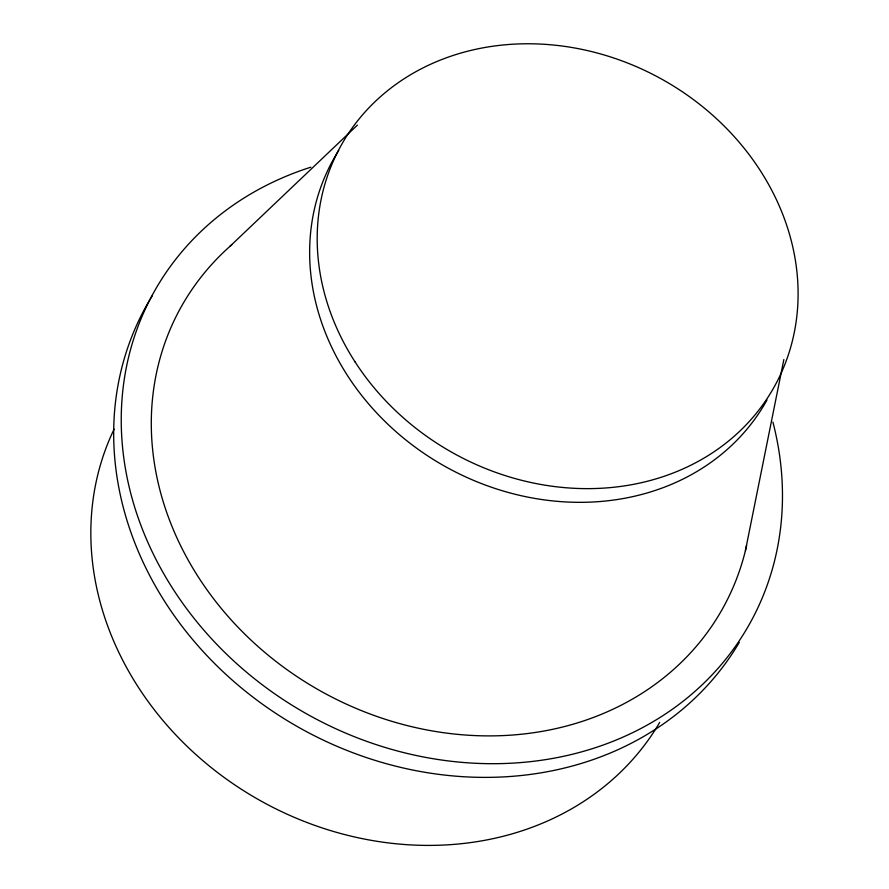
<?xml version="1.0" encoding="UTF-8"?>
<svg xmlns="http://www.w3.org/2000/svg" width="889" height="889" viewBox="0 0 889 889"><rect width="100%" height="100%" fill="white"/><g stroke="black" fill="none" stroke-linecap="round" stroke-linejoin="round"><path stroke-width="1.33" d="M745.427 550.635L783.854 359.545M659.627 722.39L658.282 724.824A309.917 267.578 28.9 0 1 264.2 802.778A309.917 267.578 28.9 0 1 114.103 429.165M229.84 246.442L357.411 125.093M739.27 642.403A340.909 294.337 28.9 0 1 292.237 723.613A340.909 294.337 28.9 0 1 152.141 296.004M772.908 422.119A340.909 294.337 28.9 0 1 551.98 758.561A340.909 294.337 28.9 0 1 144.107 533.522A340.909 294.337 28.9 0 1 310.85 167.188M746.649 545.379A309.917 267.578 28.9 0 1 314.95 687.797A309.917 267.578 28.9 0 1 231.873 244.653M766.996 399.994A247.931 214.06 28.9 0 1 440.855 464.014A247.931 214.06 28.9 0 1 338.72 150.463M355.122 361.99A247.931 214.06 28.9 0 0 771.152 392.171A247.931 214.06 28.9 0 0 546.668 44.45A247.931 214.06 28.9 0 0 355.122 361.99"/></g></svg>
